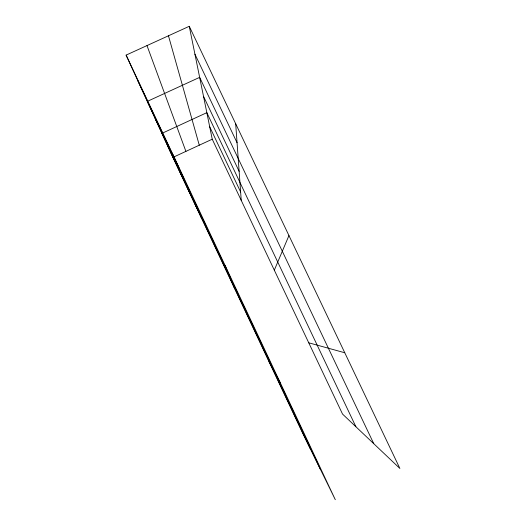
<?xml version="1.0" encoding="UTF-8"?>
<svg xmlns="http://www.w3.org/2000/svg" width="526" height="526" viewBox="0 0 526 526"><rect width="100%" height="100%" fill="white"/><g stroke="black" fill="none" stroke-linecap="round" stroke-linejoin="round"><path stroke-width="0.79" d="M274.309 270.154L288.945 235.576M172.916 157.386L212.234 139.206L189.261 26.3L126.109 55.105L172.916 157.386L302.66 433.181L335.305 499.7L126.109 55.105M308.749 342.801L344.767 352.755M269.016 361.671L280.555 383.342M189.261 26.3L399.892 468.475L342.531 414.067L212.234 139.206M194.936 54.198L237.062 142.737M373.776 443.707L199.65 77.355L147.287 101.386L320.433 469.396M203.516 96.35L239.133 171.351M355.892 426.737L206.836 112.663L161.923 133.361L310.255 448.658M209.716 126.812L240.632 191.997M137.687 80.406L179.544 169.372M155.163 118.593L190.596 193.903M167.787 146.169L198.558 211.583M172.212 153.092L201.793 218.77M225.115 265.512L234.727 288.774M146.991 45.584L185.908 151.383M168.465 35.788L199.282 145.202M235.687 123.761L241.237 200.386"/></g></svg>
